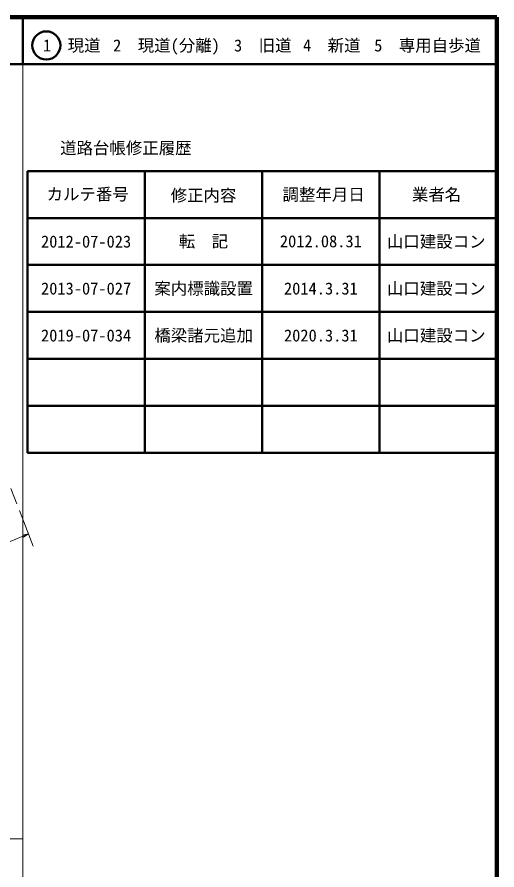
# Model space of a CAD drawing. Units: millimetres, scale not verified. Extents: x 40000 to 680000, y 20000 to 380000.
# Drawn here: x 577800 to 680000, y 198357 to 380000 of the extents above; entities that cross this region are included whole.
import ezdxf
from ezdxf.enums import TextEntityAlignment as Align

# ---------------------------------------------------------------- set-up
doc = ezdxf.new("R2010")
doc.units = ezdxf.units.MM
doc.header["$LTSCALE"] = 1000
doc.linetypes.add('CHAIN', pattern=[18.5, 12, -1.5, 3.5, -1.5])
for name, color, linetype, lineweight in [('M-BMK', 2, 'CHAIN', 13), ('M-STR-HTXT', 7, 'Continuous', 13), ('M-TTL', 2, 'Continuous', 140), ('M-TTL-BAND', 7, 'Continuous', 13), ('M-TTL-FRAM', 2, 'Continuous', 50), ('M-TTL-LINE', 7, 'Continuous', 50)]:
    doc.layers.add(name, color=color, linetype=linetype, lineweight=lineweight)
doc.layers.add('M-TTL-TXT', color=7, linetype='Continuous')
doc.styles.add('ＭＳ ゴシック', font='')
doc.styles.get('ＭＳ ゴシック').set_extended_font_data('MS Gothic')

msp = doc.modelspace()

# ---------------------------------------------------------------- linework, layer by layer
at = {"layer": 'M-BMK'}
msp.add_line((564932, 309411), (581234, 267321), dxfattribs=at)
at = {"layer": 'M-STR-HTXT'}
for q in [(578974, 269680), (579166, 269218)]:
    msp.add_line((580224, 269929), q, dxfattribs=at)
msp.add_arc((329369, 872906), 653077, 276.47487, 292.58869, dxfattribs=at)
at = {"layer": 'M-TTL'}
for p, q in [((680000, 380000), (40000, 380000)), ((680000, 20000), (680000, 380000))]:
    msp.add_line(p, q, dxfattribs=at)
at = {"layer": 'M-TTL-BAND'}
for p, q in [((579000, 20000), (579000, 370000)), ((40000, 205000), (579000, 205000))]:
    msp.add_line(p, q, dxfattribs=at)
at = {"layer": 'M-TTL-FRAM'}
for p, q in [((580000, 347197), (580000, 287197)), ((580000, 347197), (680000, 347197)), ((580000, 287197), (680000, 287197))]:
    msp.add_line(p, q, dxfattribs=at)
at = {"layer": 'M-TTL-LINE'}
for p, q in [((579000, 380000), (579000, 370000)), ((40000, 370000), (680000, 370000)), ((605000, 347197), (605000, 287197)), ((630000, 347197), (630000, 287197)), ((655000, 347197), (655000, 287197)), ((580000, 337197), (680000, 337197)), ((580000, 327197), (680000, 327197)), ((580000, 317197), (680000, 317197)), ((580000, 307197), (680000, 307197)), ((580000, 297197), (680000, 297197))]:
    msp.add_line(p, q, dxfattribs=at)
msp.add_circle((584031, 373958), 3000, dxfattribs=at)

# ---------------------------------------------------------------- texts
at = {"layer": 'M-TTL-TXT', "style": 'ＭＳ ゴシック'}
for s, p in [('1\u3000現道', (589448, 373958)), ('2\u3000現道(分離)', (609619, 373958)), ('3\u3000旧道', (630121, 373958)), ('4\u3000新道', (644824, 373958)), ('5\u3000専用自歩道', (665228, 373958)), ('道路台帳修正履歴', (600968, 352113)), ('カルテ番号', (592839, 342277)), ('修正内容', (617509, 342023)), ('調整年月日', (643089, 342197)), ('業者名', (667134, 342197)), ('2012-07-023', (592500, 332189)), ('転\u3000記', (617500, 332245)), ('2012.08.31', (642500, 332245)), ('山口建設コン', (667077, 332189)), ('2013-07-027', (592500, 322189)), ('案内標識設置', (617534, 322189)), ('2014.3.31', (642500, 322189)), ('山口建設コン', (667077, 322189)), ('2019-07-034', (592500, 312189)), ('橋梁諸元追加', (617534, 312189)), ('2020.3.31', (642500, 312189)), ('山口建設コン', (667077, 312189))]:
    msp.add_text(s, height=2566, dxfattribs=at).set_placement(p, align=Align.MIDDLE_CENTER)

doc.saveas('drawing.dxf')
